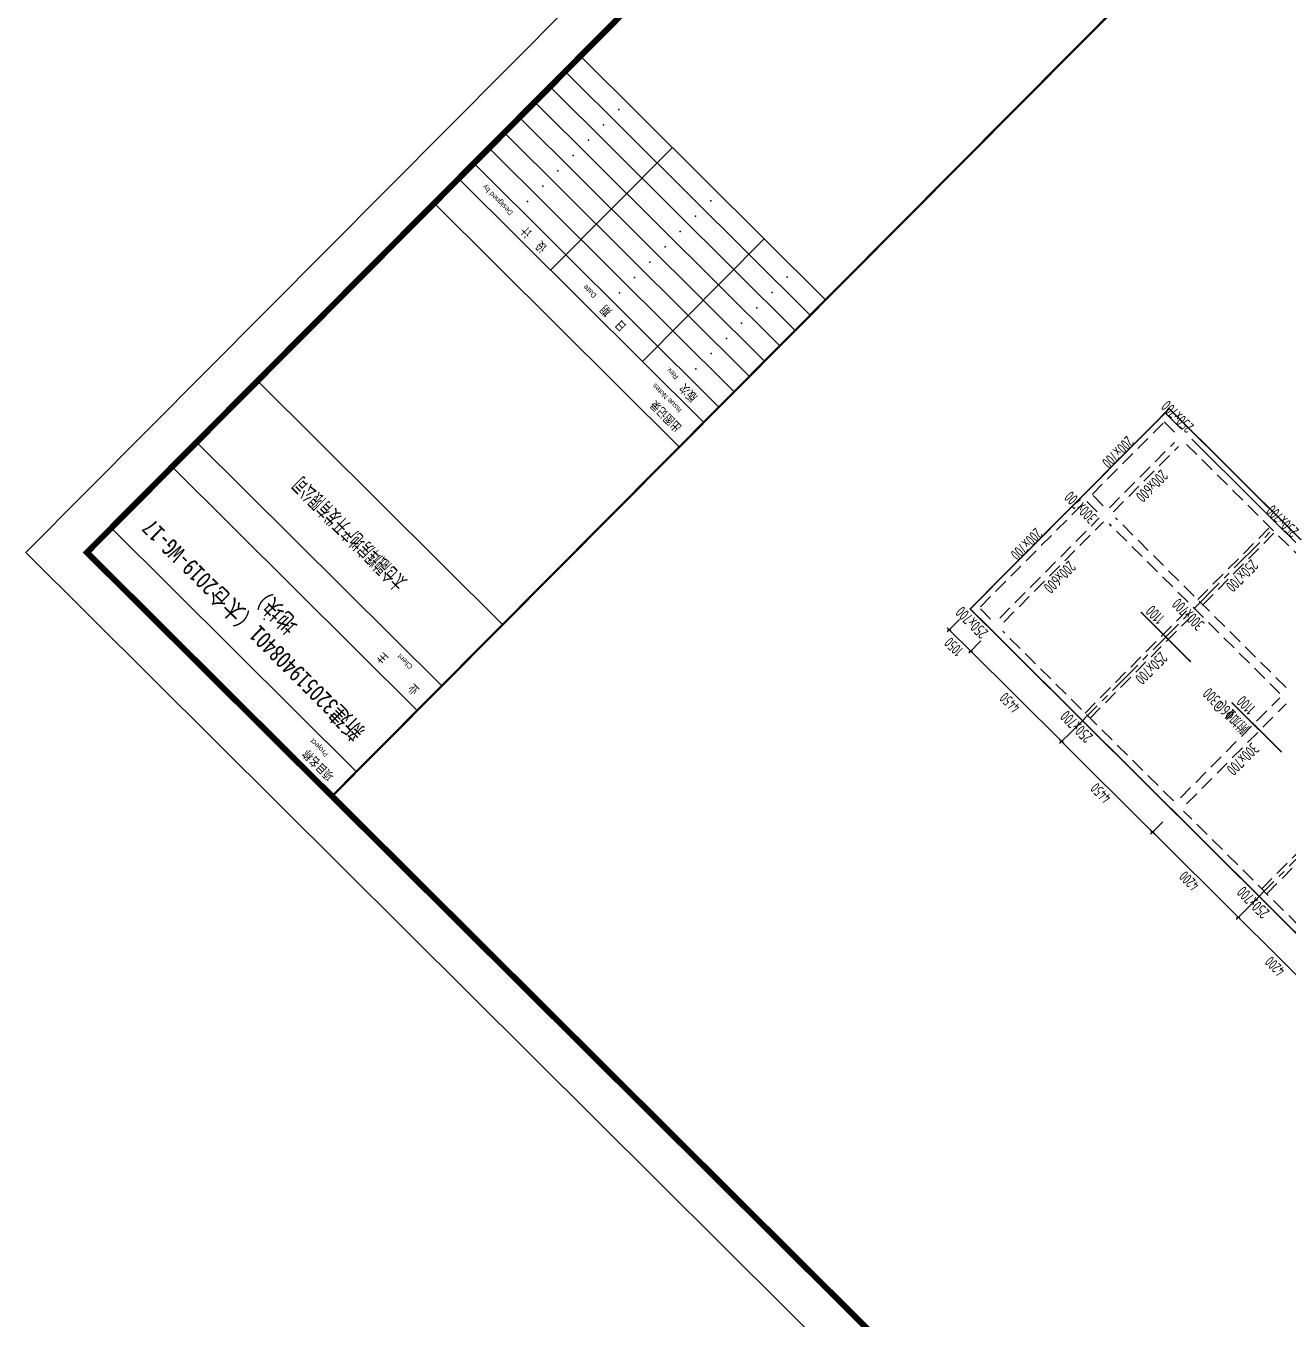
# Model space of a CAD drawing. Extents: x 517450926 to 520131079, y 3499134486 to 3500888201.
# Drawn here: x 518412846 to 518456672, y 3500326340 to 3500371232 of the extents above; entities that cross this region are included whole.
import ezdxf
from ezdxf.enums import TextEntityAlignment as Align

# ---------------------------------------------------------------- set-up
doc = ezdxf.new("R2010")
doc.units = 0
doc.header["$LTSCALE"] = 1000
doc.header["$MEASUREMENT"] = 0
doc.linetypes.add('CENTER', pattern=[2, 1.25, -0.25, 0.25, -0.25])
doc.linetypes.add('DASHED', pattern=[0.75, 0.5, -0.25])
doc.layers.get('0').update_dxf_attribs({"linetype": 'CONTINUOUS'})
doc.layers.get('Defpoints').update_dxf_attribs({"color": 2, "linetype": 'CONTINUOUS'})
for name, color, linetype in [('C-SHET-SHET', 144, 'CONTINUOUS'), ('S_AXIS', 8, 'CENTER'), ('S_AXIS_DIMS', 3, 'CONTINUOUS'), ('S_BEAM', 4, 'DASHED'), ('S_BEAM_SECD_TEXT_HORZ', 9, 'CONTINUOUS'), ('S_BEAM_TEXT_HORZ', 7, 'CONTINUOUS'), ('S_BEAM_TEXT_VERT', 41, 'CONTINUOUS'), ('S_FLOR_ENHN', 91, 'DASHED'), ('S_FLOR_TEXT', 51, 'CONTINUOUS'), ('S_PLAN_REIN', 1, 'CONTINUOUS')]:
    doc.layers.add(name, color=color, linetype=linetype)
doc.layers.add('内框', color=8, linetype='CONTINUOUS', plot=False)
doc.styles.get("Standard").update_dxf_attribs({"font": 'Tssdeng.shx', "bigfont": 'Tssdchn.shx'})
doc.styles.add('STYLEP4', font='GOTHIC.TTF')
doc.styles.add('TH-STYLE1', font='Tssdeng.shx', dxfattribs={"width": 0.7, "bigfont": 'Tssdchn.shx'})
doc.styles.add('TH-STYLE2', font='', dxfattribs={"width": 0.8})
doc.styles.add('TH-STYLE3', font='tssdeng.shx', dxfattribs={"width": 0.7, "bigfont": 'tssdchn.shx'})
doc.styles.add('TuKuang', font='Tssdeng.shx', dxfattribs={"width": 1.1, "bigfont": 'Tssdchn.shx'})
doc.styles.add('样式 1', font='Tssdeng.shx', dxfattribs={"width": 0.7, "bigfont": 'Tssdchn.shx'})
doc.styles.add('黑体', font='simhei.ttf')
doc.styles.get('TH-STYLE2').set_extended_font_data('STXihei')
doc.dimstyles.new('TSSD_100_100', dxfattribs={"dimtxt": 375, "dimasz": 100, "dimexe": 100, "dimexo": 0, "dimgap": 125, "dimtad": 1, "dimdec": 1, "dimdsep": 46, "dimtxsty": 'TH-STYLE3', "dimblk": 'ARCHTICK', "dimcen": -100, "dimdle": 100, "dimclrt": 7, "dimadec": 0, "dimazin": 0, "dimtfac": 1, "dimtdec": 1, "dimtix": 1, "dimtmove": 2, "dimatfit": 3, "dimldrblk": 'ARCHTICK', "dimfxl": 500, "dimfxlon": 1, "dimtolj": 1, "dimtzin": 0, "dimarcsym": 0})

# ---------------------------------------------------------------- blocks, each defined once
blk = doc.blocks.new('THAPE_A1L2_inner')
blk.add_line((1251, 527), (1251, 555))
at = {"layer": '内框'}
blk.add_lwpolyline([(0, 0), (1261, 0), (1261, 594), (0, 594)], close=True, dxfattribs=at)
at = {"layer": '内框', "const_width": 1.4}
blk.add_lwpolyline([(25, 584), (25, 10), (1251, 10), (1251, 584)], close=True, dxfattribs=at)
at = {"layer": '内框', "const_width": 0.5}
blk.add_lwpolyline([(1171, 584), (1171, 10)], dxfattribs=at)
at = {"layer": '内框', "style": '黑体', "width": 0.8}
blk.add_attdef('内框名称', (58.89, 599.29), '', height=8, dxfattribs=at)
blk = doc.blocks.new('SH_THAPE_A1L2')
for p, q in [((1171, 576), (1251, 576)), ((1251, 527), (1251, 555)), ((1171, 548), (1251, 548)), ((1171, 462), (1251, 462)), ((1191, 462), (1191, 422)), ((1221, 462), (1221, 422)), ((1171, 457), (1251, 457)), ((1171, 452), (1251, 452)), ((1171, 447), (1251, 447)), ((1171, 442), (1251, 442)), ((1171, 437), (1251, 437)), ((1171, 432), (1251, 432)), ((1171, 427), (1251, 427))]:
    blk.add_line(p, q)
for points in [[(0, 0), (1261, 0), (1261, 594), (0, 594)], [(1251, 528), (1171, 528), (1171, 584), (1251, 584)], [(1171, 584), (1171, 556), (1251, 556), (1251, 584)], [(1251, 470), (1171, 470), (1171, 528), (1251, 528)], [(1251, 422), (1171, 422), (1171, 470), (1251, 470)]]:
    blk.add_lwpolyline(points, close=True)
at = {"const_width": 1.4}
blk.add_lwpolyline([(25, 584), (25, 10), (1251, 10), (1251, 584)], close=True, dxfattribs=at)
at = {"const_width": 0.5}
blk.add_lwpolyline([(1171, 584), (1171, 10)], dxfattribs=at)
for p in [(1211, 566), (1211, 538), (1181, 454.5), (1206, 454.5), (1236, 454.5), (1181, 449.5), (1206, 449.5), (1236, 449.5), (1181, 444.5), (1206, 444.5), (1236, 444.5), (1181, 439.5), (1206, 439.5), (1236, 439.5), (1181, 434.5), (1206, 434.5), (1236, 434.5), (1181, 429.5), (1206, 429.5), (1236, 429.5), (1181, 424.5), (1206, 424.5), (1236, 424.5)]:
    blk.add_point(p)
at = {"style": 'TuKuang', "width": 1.1}
for s, p in [('项目名称', (1173.94, 579.98)), ('业      主', (1173.95, 551.95)), ('出图记录', (1173.84, 465.99)), ('版次', (1176.16, 458.48)), ('日  期', (1199.3, 458.49)), ('设  计  ', (1225.19, 458.55))]:
    blk.add_text(s, height=2, dxfattribs=at).set_placement(p)
at = {"style": 'STYLEP4'}
for s, p in [('Project', (1181, 578)), ('Client', (1181, 550)), ('Issue Notes', (1181, 464))]:
    blk.add_text(s, height=1.2, dxfattribs=at).set_placement(p, align=Align.MIDDLE)
for s, p in [('Rev.', (1182.58, 458.48)), ('Date', (1209.33, 458.49)), ('Designed by', (1236.51, 458.55))]:
    blk.add_text(s, height=1.2, dxfattribs=at).set_placement(p)
blk.add_attdef('作废标记', text='', height=400).set_placement((658, 330.5), align=Align.MIDDLE_CENTER)
blk = doc.blocks.new('_ArchTick')
at = {"color": 0, "const_width": 0.25}
blk.add_lwpolyline([(-0.53, -0.53), (0.53, 0.53)], dxfattribs=at)
blk = doc.blocks.new('*D204')
at = {"layer": 'Defpoints', "color": 0, "transparency": 16777216}
for p in [(518455666, 3500341015), (518454942, 3500340287), (518458644, 3500338053)]:
    blk.add_point(p, dxfattribs=at)
at = {"layer": 'S_AXIS_DIMS', "color": 0, "lineweight": -2, "transparency": 16777216}
for p, q in [((518455295, 3500340642), (518454872, 3500340217)), ((518457991, 3500337255), (518454872, 3500340358)), ((518458273, 3500337680), (518457850, 3500337255))]:
    blk.add_line(p, q, dxfattribs=at)
at = {"layer": 'S_AXIS_DIMS', "color": 0, "lineweight": -2, "transparency": 16777216, "xscale": 100, "yscale": 100, "zscale": 100}
for p, rotation in [((518454942, 3500340287), 135.1572922653654), ((518457920, 3500337326), 315.1572922653655)]:
    blk.add_blockref('_ArchTick', p, dxfattribs=dict(at, rotation=rotation))
at = {"layer": 'S_AXIS_DIMS', "color": 7, "transparency": 16777216, "insert": (518456211, 3500338585), "char_height": 375, "attachment_point": 5, "rotation": 135.1573, "style": 'TH-STYLE3'}
blk.add_mtext('\\A1;4200', dxfattribs=at)
blk = doc.blocks.new('*D205')
at = {"layer": 'Defpoints', "color": 0, "transparency": 16777216}
for p in [(518452688, 3500343977), (518451964, 3500343249), (518455666, 3500341015)]:
    blk.add_point(p, dxfattribs=at)
at = {"layer": 'S_AXIS_DIMS', "color": 0, "lineweight": -2, "transparency": 16777216}
for p, q in [((518452317, 3500343604), (518451894, 3500343178)), ((518455013, 3500340217), (518451894, 3500343320)), ((518455295, 3500340642), (518454872, 3500340217))]:
    blk.add_line(p, q, dxfattribs=at)
at = {"layer": 'S_AXIS_DIMS', "color": 0, "lineweight": -2, "transparency": 16777216, "xscale": 100, "yscale": 100, "zscale": 100}
for p, rotation in [((518451964, 3500343249), 135.1572922653654), ((518454942, 3500340287), 315.1572922653655)]:
    blk.add_blockref('_ArchTick', p, dxfattribs=dict(at, rotation=rotation))
at = {"layer": 'S_AXIS_DIMS', "color": 7, "transparency": 16777216, "insert": (518453233, 3500341547), "char_height": 375, "attachment_point": 5, "rotation": 135.1573, "style": 'TH-STYLE3'}
blk.add_mtext('\\A1;4200', dxfattribs=at)
blk = doc.blocks.new('*D206')
at = {"layer": 'Defpoints', "color": 0, "transparency": 16777216}
for p in [(518449533, 3500347115), (518448809, 3500346387), (518452688, 3500343977)]:
    blk.add_point(p, dxfattribs=at)
at = {"layer": 'S_AXIS_DIMS', "color": 0, "lineweight": -2, "transparency": 16777216}
for p, q in [((518449162, 3500346742), (518448739, 3500346316)), ((518452035, 3500343179), (518448738, 3500346458)), ((518452317, 3500343604), (518451894, 3500343178))]:
    blk.add_line(p, q, dxfattribs=at)
at = {"layer": 'S_AXIS_DIMS', "color": 0, "lineweight": -2, "transparency": 16777216, "xscale": 100, "yscale": 100, "zscale": 100}
for p, rotation in [((518448809, 3500346387), 135.1572922653654), ((518451964, 3500343249), 315.1572922653655)]:
    blk.add_blockref('_ArchTick', p, dxfattribs=dict(at, rotation=rotation))
at = {"layer": 'S_AXIS_DIMS', "color": 7, "transparency": 16777216, "insert": (518450166, 3500344597), "char_height": 375, "attachment_point": 5, "rotation": 135.1573, "style": 'TH-STYLE3'}
blk.add_mtext('\\A1;4450', dxfattribs=at)
blk = doc.blocks.new('*D207')
at = {"layer": 'Defpoints', "color": 0, "transparency": 16777216}
for p in [(518446377, 3500350253), (518445654, 3500349525), (518449533, 3500347115)]:
    blk.add_point(p, dxfattribs=at)
at = {"layer": 'S_AXIS_DIMS', "color": 0, "lineweight": -2, "transparency": 16777216}
for p, q in [((518446007, 3500349880), (518445583, 3500349454)), ((518448880, 3500346317), (518445583, 3500349596)), ((518449162, 3500346742), (518448739, 3500346316))]:
    blk.add_line(p, q, dxfattribs=at)
at = {"layer": 'S_AXIS_DIMS', "color": 0, "lineweight": -2, "transparency": 16777216, "xscale": 100, "yscale": 100, "zscale": 100}
for p, rotation in [((518445654, 3500349525), 135.1572922653654), ((518448809, 3500346387), 315.1572922653655)]:
    blk.add_blockref('_ArchTick', p, dxfattribs=dict(at, rotation=rotation))
at = {"layer": 'S_AXIS_DIMS', "color": 7, "transparency": 16777216, "insert": (518447011, 3500347735), "char_height": 375, "attachment_point": 5, "rotation": 135.1573, "style": 'TH-STYLE3'}
blk.add_mtext('\\A1;4450', dxfattribs=at)
blk = doc.blocks.new('*D208')
at = {"layer": 'Defpoints', "color": 0, "transparency": 16777216}
for p in [(518445633, 3500350993), (518444909, 3500350266), (518446377, 3500350253)]:
    blk.add_point(p, dxfattribs=at)
at = {"layer": 'S_AXIS_DIMS', "color": 0, "lineweight": -2, "transparency": 16777216}
for p, q in [((518445262, 3500350620), (518444839, 3500350195)), ((518445725, 3500349455), (518444839, 3500350336)), ((518446007, 3500349880), (518445583, 3500349454))]:
    blk.add_line(p, q, dxfattribs=at)
at = {"layer": 'S_AXIS_DIMS', "color": 0, "lineweight": -2, "transparency": 16777216, "xscale": 100, "yscale": 100, "zscale": 100}
for p, rotation in [((518444909, 3500350266), 135.1572922653654), ((518445654, 3500349525), 315.1572922653655)]:
    blk.add_blockref('_ArchTick', p, dxfattribs=dict(at, rotation=rotation))
at = {"layer": 'S_AXIS_DIMS', "color": 7, "transparency": 16777216, "insert": (518445061, 3500349674), "char_height": 375, "attachment_point": 5, "rotation": 135.1573, "style": 'TH-STYLE3'}
blk.add_mtext('\\A1;1050', dxfattribs=at)

msp = doc.modelspace()

# ---------------------------------------------------------------- linework, layer by layer
at = {"layer": 'S_AXIS'}
for p, q in [((518449161.819, 3500346741.6529), (518456125.9441, 3500353744.12)), ((518455295.061, 3500340641.9936), (518462259.186, 3500347644.4608))]:
    msp.add_line(p, q, dxfattribs=at)
at = {"layer": 'S_BEAM', "linetype": 'Continuous'}
for p, q in [((518445632.9215, 3500350992.9424), (518452402.4856, 3500357799.7774)), ((518452402.4856, 3500357799.7774), (518452969.7218, 3500357235.6471)), ((518453324.2445, 3500356883.0656), (518506821.7132, 3500303678.5232)), ((518446164.7055, 3500350464.0702), (518445632.9215, 3500350992.9424)), ((518452510.661, 3500344152.8621), (518446590.1327, 3500350040.9725)), ((518458466.6417, 3500338229.4936), (518452865.1837, 3500343800.2806))]:
    msp.add_line(p, q, dxfattribs=at)
at = {"layer": 'S_BEAM'}
for p, q in [((518449864.6755, 3500354964.3727), (518452368.0039, 3500357481.4835)), ((518452368.0039, 3500357481.4835), (518452793.4311, 3500357058.3858)), ((518450466.9758, 3500354506.405), (518452723.4972, 3500356775.35)), ((518450608.7849, 3500354365.3724), (518452865.3062, 3500356634.3174)), ((518453147.9537, 3500356705.8043), (518459174.8389, 3500350711.9195)), ((518445986.2795, 3500351064.6234), (518449653.1266, 3500354751.6591)), ((518450043.1016, 3500354363.8195), (518449653.1266, 3500354751.6591)), ((518450254.6504, 3500354576.5331), (518449864.6755, 3500354964.3727)), ((518446659.096, 3500350677.5603), (518450114.3943, 3500354151.8823)), ((518456600.606, 3500348265.3249), (518450680.0776, 3500354153.4353)), ((518446800.9051, 3500350536.5277), (518450256.2034, 3500354010.8498)), ((518456389.0571, 3500348052.6113), (518450468.5288, 3500353940.7217)), ((518453533.985, 3500351315.1545), (518456037.3134, 3500353832.2654)), ((518453711.2463, 3500351138.8638), (518456214.5747, 3500353655.9747)), ((518446340.9962, 3500350641.3316), (518445951.0213, 3500351029.1712)), ((518449620.3308, 3500347379.9531), (518453322.4361, 3500351102.4409)), ((518449797.5921, 3500347203.6623), (518453499.6975, 3500350926.1502)), ((518452686.9518, 3500344330.1234), (518446766.4234, 3500350218.2338)), ((518452934.147, 3500344436.8685), (518456389.4435, 3500347911.1886)), ((518453146.8606, 3500344225.3196), (518456602.1571, 3500347699.6397)), ((518455753.5728, 3500341280.2938), (518459455.6781, 3500345002.7817)), ((518455930.8341, 3500341104.0031), (518459632.9394, 3500344826.4909)), ((518458642.9324, 3500338406.7549), (518453041.4744, 3500343977.542))]:
    msp.add_line(p, q, dxfattribs=at)
at = {"layer": 'S_FLOR_ENHN', "linetype": 'ByBlock', "const_width": 50}
msp.add_lwpolyline([(518492497.9764, 3500292537.5823), (518460910.0078, 3500323952.5905), (518466833.3946, 3500329908.553), (518445632.9215, 3500350992.9424), (518452543.5182, 3500357941.5865), (518506962.7458, 3500303820.3323), (518500052.1492, 3500296871.6882), (518498421.35, 3500298493.558)], close=True, dxfattribs=at)
at = {"layer": 'S_PLAN_REIN', "const_width": 50}
for points in [[(518451555.0127, 3500350885.211), (518453292.1748, 3500349157.5607)], [(518454710.2643, 3500347747.236), (518456447.4265, 3500346019.5857)]]:
    msp.add_lwpolyline(points, dxfattribs=at)

# ---------------------------------------------------------------- block references
at = {"layer": 'C-SHET-SHET', "xscale": 150, "yscale": 150, "zscale": 150, "rotation": 135.1572922948761}
msp.add_blockref('SH_THAPE_A1L2', (518609792.2772, 3500282741.2279), dxfattribs=at)
at = {"layer": '内框', "xscale": 149.9999999999999, "yscale": 149.9999999999999, "zscale": 149.9999999999999, "rotation": 135.1572922948763}
msp.add_blockref('THAPE_A1L2_inner', (518609792.2772, 3500282741.2279), dxfattribs=at)

# ---------------------------------------------------------------- texts
at = {"layer": 'C-SHET-SHET', "char_height": 600, "attachment_point": 5, "rotation": 135.15729229}
for s, insert, style in [('太仓融辉房地产开发有限公司', (518424087.5485, 3500353614.1158), 'TH-STYLE1'), ('新建320519408401（太仓2019-WG-17^M^J地块）', (518421125.8643, 3500350636.1255), 'TH-STYLE2')]:
    msp.add_mtext(s, dxfattribs=dict(at, insert=insert, style=style))
at = {"layer": 'S_BEAM_SECD_TEXT_HORZ', "linetype": 'Continuous', "width": 0.7}
for s, rotation, style, p in [('250x700', 135.15728815, 'TH-STYLE3', (518452971.399, 3500357804.5783)), ('200x700', 225.15729781, '样式 1', (518450625.8527, 3500356569.6909)), ('250x700', 135.15728815, 'TH-STYLE3', (518456614.1193, 3500354181.8038)), ('200x700', 225.15729781, '样式 1', (518447453.8499, 3500353377.7635)), ('250x700', 225.15729781, '样式 1', (518454933.8354, 3500352285.2967)), ('250x700', 225.15729781, '样式 1', (518451782.4092, 3500349072.9054))]:
    msp.add_text(s, height=400, rotation=rotation, dxfattribs=dict(at, style=style)).set_placement(p, align=Align.CENTER)
at = {"layer": 'S_BEAM_TEXT_HORZ', "linetype": 'Continuous', "style": 'TH-STYLE3', "width": 0.7}
for s, p in [('300x700', (518449603.4483, 3500354660.0233)), ('250x700', (518445828.2856, 3500350657.6059)), ('300x700', (518453340.5389, 3500350943.3952)), ('250x700', (518449462.1428, 3500347043.6459)), ('250x700', (518455595.3848, 3500340943.9867))]:
    msp.add_text(s, height=400, rotation=135.15728815, dxfattribs=at).set_placement(p, align=Align.CENTER)
at = {"layer": 'S_BEAM_TEXT_VERT', "linetype": 'Continuous', "style": '样式 1', "width": 0.7}
for s, p in [('200x600', (518451805.1458, 3500355396.855)), ('200x600', (518448603.4373, 3500352234.4707)), ('300x700', (518454955.3869, 3500345917.3013))]:
    msp.add_text(s, height=400, rotation=225.15729781, dxfattribs=at).set_placement(p, align=Align.CENTER)
at = {"layer": 'S_FLOR_TEXT', "style": 'TH-STYLE3', "width": 0.7}
for s, p in [('1100', (518452420.9698, 3500350706.0357)), ('附加%%1326@300', (518455351.569, 3500346898.1979)), ('1100', (518455576.2214, 3500347568.0607))]:
    msp.add_text(s, height=400, rotation=135.15728815, dxfattribs=at).set_placement(p)

# ---------------------------------------------------------------- dimensions: what is measured, and where the dimension line sits
at = {"layer": 'S_AXIS_DIMS'}
for base, p1, p2, picture, middle in [((518444909.4884, 3500350265.5263), (518446377.4191, 3500350252.5214), (518445632.9215, 3500350992.9424), '*D208', (518445061.3737, 3500349673.7391)), ((518445653.9859, 3500349525.1052), (518449532.6707, 3500347114.5464), (518446377.4191, 3500350252.5214), '*D207', (518447011.2483, 3500347734.5411)), ((518448809.2376, 3500346387.1302), (518452687.9224, 3500343976.5714), (518449532.6707, 3500347114.5464), '*D206', (518450166.5, 3500344596.5661)), ((518451964.4892, 3500343249.1552), (518455665.9127, 3500341014.8871), (518452687.9224, 3500343976.5714), '*D205', (518453233.121, 3500341546.7364)), ((518454942.4795, 3500340287.471), (518458643.903, 3500338053.2028), (518455665.9127, 3500341014.8871), '*D204', (518456211.1113, 3500338585.0522))]:
    dim = msp.add_linear_dim(base=base, p1=p1, p2=p2, angle=135.15729227, dimstyle='TSSD_100_100', dxfattribs=at)
    dim.commit()
    dim.dimension.update_dxf_attribs({"geometry": picture, "text_midpoint": middle})

doc.saveas('drawing.dxf')
